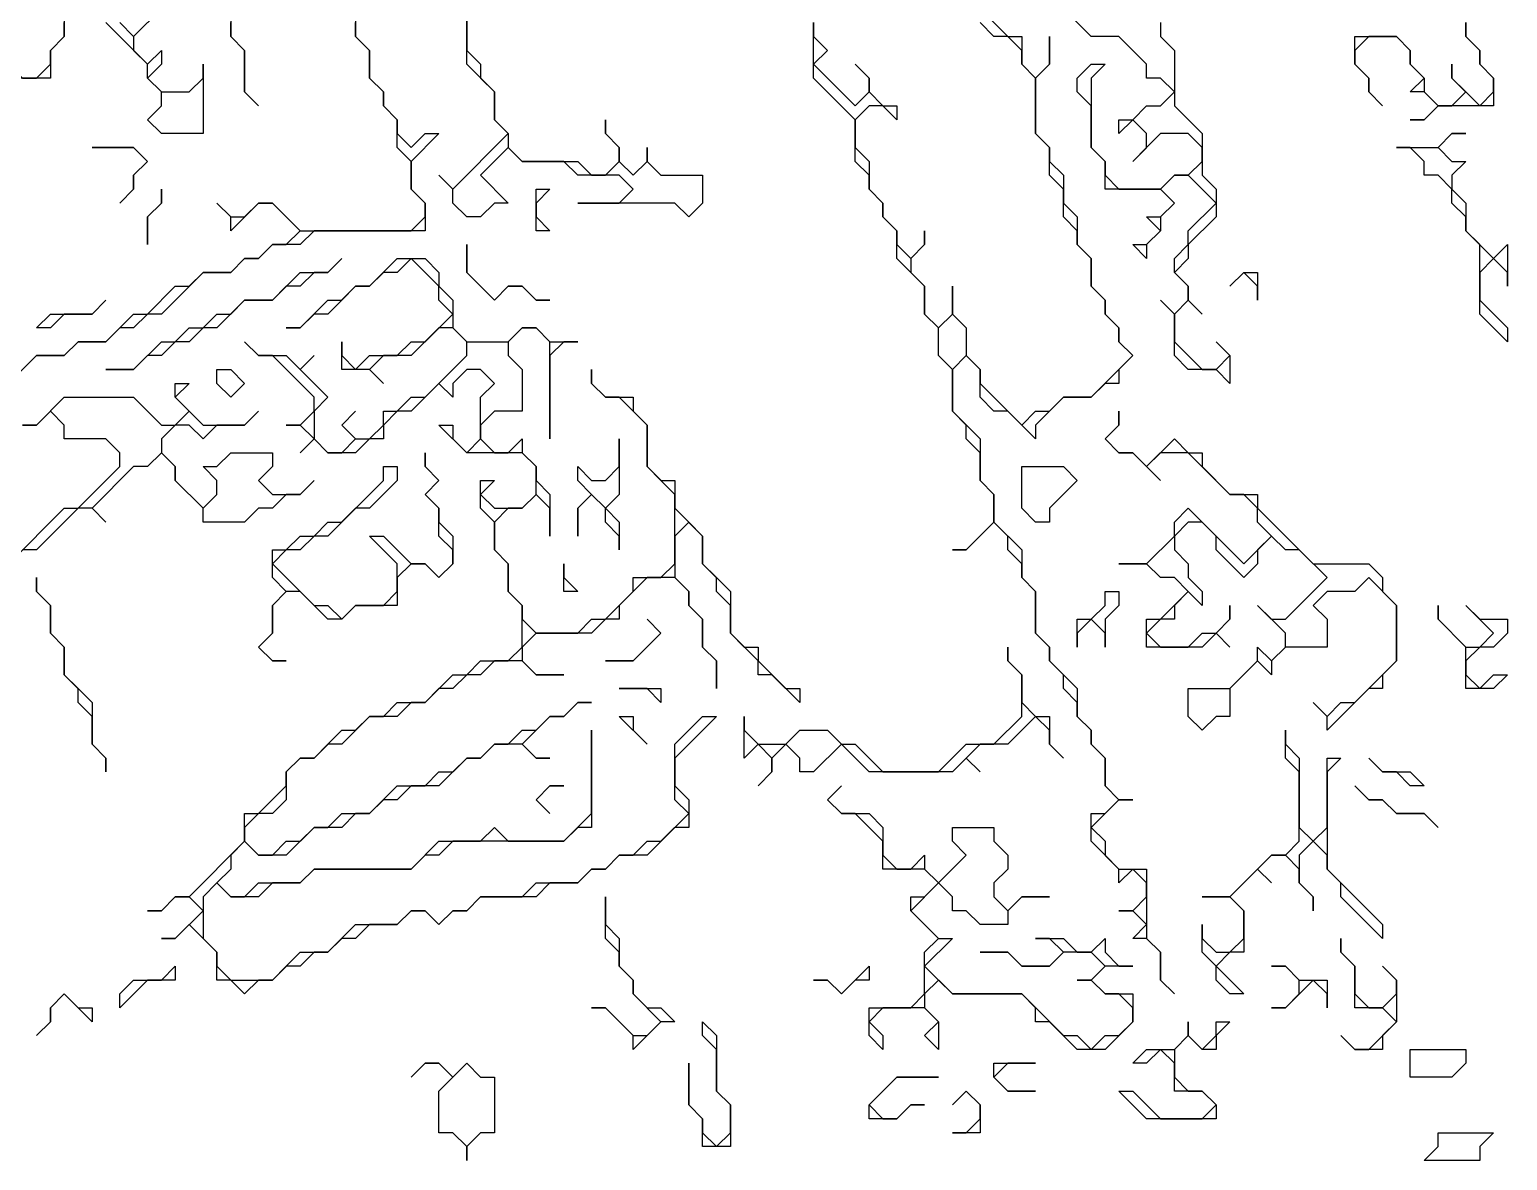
# Model space of a CAD drawing. Header units: metres. Extents: x 0 to 96.9, y 0 to 54.3.
# Drawn here: x 86.25 to 96.9, y 13 to 21.15 of the extents above; entities that cross this region are included whole.
import ezdxf

# ---------------------------------------------------------------- set-up
doc = ezdxf.new("R2010")
doc.units = ezdxf.units.M

msp = doc.modelspace()

# ---------------------------------------------------------------- linework, layer by layer
for points in [[(89.4, 21.3), (89.4, 21), (89.5, 20.9), (89.5, 20.8), (89.6, 20.7), (89.6, 20.5), (89.7, 20.4), (89.7, 20.3), (89.8, 20.2), (90.2, 20.2), (90.3, 20.1), (90.4, 20.1), (90.5, 20.2), (90.5, 20.3), (90.4, 20.4), (90.4, 20.5), (90.4, 20.4), (90.5, 20.3), (90.5, 20.2), (90.6, 20.1), (90.7, 20.2), (90.7, 20.3), (90.7, 20.2), (90.8, 20.1), (91.1, 20.1), (91.1, 19.9), (91, 19.8), (90.9, 19.9), (90.2, 19.9), (90.5, 19.9), (90.6, 20), (90.5, 20.1), (90.2, 20.1), (90.1, 20.2), (89.8, 20.2), (89.7, 20.3), (89.5, 20.1), (89.7, 19.9), (89.6, 19.9), (89.5, 19.8), (89.4, 19.8), (89.3, 19.9), (89.3, 20), (89.2, 20.1), (89.3, 20), (89.7, 20.4), (89.6, 20.5), (89.6, 20.7), (89.4, 20.9), (89.4, 21.4)], [(88.6, 21.3), (88.6, 21.1), (88.7, 21), (88.7, 20.8), (88.8, 20.7), (88.8, 20.6), (88.9, 20.5), (88.9, 20.4), (89, 20.3), (89.1, 20.4), (89.2, 20.4), (89, 20.2), (89, 20), (89.1, 19.9), (89.1, 19.7), (88.3, 19.7), (88.2, 19.6), (88, 19.6), (87.9, 19.5), (87.8, 19.5), (87.7, 19.4), (87.5, 19.4), (87.2, 19.1), (87.1, 19.1), (87, 19), (86.9, 19), (86.8, 18.9), (86.6, 18.9), (86.5, 18.8), (86.3, 18.8), (86, 18.5)], [(86.5, 21.3), (86.5, 21.1), (86.4, 21), (86.4, 20.8), (86.1, 20.8), (86.1, 20.9), (86.2, 20.8), (86.3, 20.8), (86.4, 20.9), (86.4, 21), (86.5, 21.1), (86.5, 21.2)], [(86.2, 18.7), (86.3, 18.8), (86.5, 18.8), (86.6, 18.9), (86.8, 18.9), (87, 19.1), (87.1, 19.1), (87.3, 19.3), (87.4, 19.3), (87.5, 19.4), (87.7, 19.4), (87.8, 19.5), (87.9, 19.5), (88, 19.6), (88.1, 19.6), (88.2, 19.7), (88, 19.9), (87.9, 19.9), (87.7, 19.7), (87.7, 19.8), (87.6, 19.9), (87.7, 19.8), (87.8, 19.8), (87.9, 19.9), (88, 19.9), (88.2, 19.7), (89, 19.7), (89.1, 19.8), (89.1, 19.9), (89, 20), (89, 20.2), (88.9, 20.3), (88.9, 20.5), (88.8, 20.6), (88.8, 20.7), (88.7, 20.8), (88.7, 21), (88.6, 21.1), (88.6, 21.2)], [(87.1, 21.2), (87, 21.1), (87, 21), (87.1, 20.9), (87.2, 21), (87.2, 20.9), (87.1, 20.8), (87.2, 20.7), (87.4, 20.7), (87.5, 20.8), (87.5, 20.9), (87.5, 20.4), (87.2, 20.4), (87.1, 20.5), (87.2, 20.6), (87.2, 20.7), (87.1, 20.8), (87.1, 20.9), (86.8, 21.2)], [(86.9, 21.2), (87, 21.1), (87.2, 21.3)], [(87.7, 21.3), (87.7, 21.1), (87.8, 21), (87.8, 20.7), (87.9, 20.6), (87.8, 20.7), (87.8, 21), (87.7, 21.1), (87.7, 21.2)], [(93.1, 21.3), (93.3, 21.1), (93.4, 21.1), (93.4, 20.9), (93.5, 20.8), (93.6, 20.9), (93.6, 21.1), (93.6, 20.9), (93.5, 20.8), (93.5, 20.4), (93.6, 20.3), (93.6, 20.2), (93.7, 20.1), (93.7, 19.9), (93.8, 19.8), (93.8, 19.6), (93.9, 19.5), (93.9, 19.3), (94, 19.2), (94, 19.1), (94.1, 19), (94.1, 18.9), (94.2, 18.8), (94.1, 18.7), (94.1, 18.6), (94, 18.6), (93.9, 18.5), (93.7, 18.5), (93.5, 18.3), (93.5, 18.2), (93.3, 18.4), (93.2, 18.4), (93.1, 18.5), (93.1, 18.7), (93, 18.8), (92.9, 18.7), (92.9, 18.4), (93.1, 18.2), (93.1, 17.9), (93.2, 17.8), (93.2, 17.6), (93.4, 17.4), (93.4, 17.2), (93.5, 17.1), (93.5, 16.8), (93.6, 16.7), (93.6, 16.6), (93.8, 16.4), (93.8, 16.2), (93.9, 16.1), (93.9, 16), (94, 15.9), (94, 15.7), (94.1, 15.6), (94.2, 15.6), (94.1, 15.6), (93.9, 15.4), (94, 15.3), (94, 15.2), (94.1, 15.1), (94.3, 15.1), (94.3, 14.6), (94.4, 14.5), (94.4, 14.3), (94.5, 14.2), (94.4, 14.3), (94.4, 14.5), (94.3, 14.6), (94.2, 14.6), (94.3, 14.7), (94.2, 14.8), (94.1, 14.8), (94.2, 14.8), (94.3, 14.9), (94.3, 15), (94.2, 15.1), (94.1, 15), (94.1, 15.1), (93.9, 15.3), (93.9, 15.5), (94, 15.5), (94.1, 15.6), (94, 15.7), (94, 15.9), (93.9, 16), (93.9, 16.1), (93.8, 16.2), (93.8, 16.3), (93.7, 16.4), (93.7, 16.5), (93.6, 16.6), (93.6, 16.7), (93.5, 16.8), (93.5, 17.1), (93.4, 17.2), (93.4, 17.3), (93.3, 17.4), (93.3, 17.5), (93.2, 17.6), (93, 17.4), (92.9, 17.4), (93, 17.4), (93.2, 17.6), (93.2, 17.8), (93.1, 17.9), (93.1, 18.1), (93, 18.2), (93, 18.3), (92.9, 18.4), (92.9, 18.7), (92.8, 18.8), (92.8, 19), (92.7, 19.1), (92.7, 19.3), (92.5, 19.5), (92.5, 19.7), (92.4, 19.8), (92.4, 19.9), (92.3, 20), (92.3, 20.1), (92.2, 20.2), (92.2, 20.5), (91.9, 20.8), (91.9, 21.2), (91.9, 21.1), (92, 21), (91.9, 20.9), (92.2, 20.6), (92.3, 20.7), (92.3, 20.8), (92.2, 20.9), (92.3, 20.8), (92.3, 20.7), (92.4, 20.6), (92.5, 20.6), (92.5, 20.5), (92.4, 20.6), (92.3, 20.6), (92.2, 20.5), (92.2, 20.3), (92.3, 20.2), (92.3, 20), (92.4, 19.9), (92.4, 19.8), (92.5, 19.7), (92.5, 19.6), (92.6, 19.5), (92.7, 19.6), (92.7, 19.7), (92.7, 19.6), (92.6, 19.5), (92.6, 19.4), (92.7, 19.3), (92.7, 19.1), (92.8, 19), (92.9, 19.1), (92.9, 19.3), (92.9, 19.1), (93, 19), (93, 18.8), (93.1, 18.7), (93.1, 18.6), (93.4, 18.3), (93.5, 18.4), (93.6, 18.4), (93.7, 18.5), (93.9, 18.5), (94.2, 18.8), (94.1, 18.9), (94.1, 19), (94, 19.1), (94, 19.2), (93.9, 19.3), (93.9, 19.5), (93.8, 19.6), (93.8, 19.7), (93.7, 19.8), (93.7, 20), (93.6, 20.1), (93.6, 20.3), (93.5, 20.4), (93.5, 20.8), (93.4, 20.9), (93.4, 21), (93.3, 21.1), (93.2, 21.1), (93.1, 21.2)], [(94.4, 21.2), (94.4, 21.1), (94.5, 21), (94.5, 20.6), (94.7, 20.4), (94.7, 20.1), (94.8, 20), (94.8, 19.8), (94.6, 19.6), (94.6, 19.5), (94.5, 19.4), (94.6, 19.3), (94.6, 19.2), (94.7, 19.1), (94.6, 19.2), (94.5, 19.1), (94.5, 18.9), (94.7, 18.7), (94.8, 18.7), (94.9, 18.8), (94.8, 18.9), (94.9, 18.8), (94.9, 18.6), (94.8, 18.7), (94.6, 18.7), (94.5, 18.8), (94.5, 19.1), (94.4, 19.2), (94.5, 19.1), (94.6, 19.2), (94.6, 19.3), (94.5, 19.4), (94.5, 19.5), (94.6, 19.6), (94.6, 19.7), (94.8, 19.9), (94.6, 20.1), (94.5, 20.1), (94.4, 20), (94.5, 19.9), (94.4, 19.8), (94.4, 19.7), (94.3, 19.6), (94.3, 19.5), (94.2, 19.6), (94.3, 19.6), (94.4, 19.7), (94.3, 19.8), (94.4, 19.8), (94.5, 19.9), (94.4, 20), (94, 20), (94, 20.2), (93.9, 20.3), (93.9, 20.6), (93.8, 20.7), (93.8, 20.8), (93.9, 20.9), (94, 20.9), (93.9, 20.8), (93.9, 20.3), (94, 20.2), (94, 20.1), (94.1, 20), (94.4, 20), (94.5, 20.1), (94.6, 20.1), (94.7, 20.2), (94.7, 20.3), (94.6, 20.4), (94.4, 20.4), (94.2, 20.2), (94.3, 20.3), (94.3, 20.4), (94.2, 20.5), (94.1, 20.4), (94.1, 20.5), (94.2, 20.5), (94.3, 20.6), (94.4, 20.6), (94.5, 20.7), (94.4, 20.8), (94.3, 20.8), (94.3, 20.9), (94.1, 21.1), (93.9, 21.1), (93.7, 21.3)], [(96.6, 21.2), (96.6, 21.1), (96.7, 21), (96.7, 20.9), (96.8, 20.8), (96.8, 20.6), (96.4, 20.6), (96.3, 20.5), (96.2, 20.5), (96.3, 20.5), (96.4, 20.6), (96.3, 20.7), (96.2, 20.7), (96.3, 20.8), (96.2, 20.9), (96.2, 21), (96.1, 21.1), (95.9, 21.1), (95.8, 21), (95.8, 20.9), (95.9, 20.8), (95.9, 20.7), (96, 20.6), (95.9, 20.7), (95.9, 20.8), (95.8, 20.9), (95.8, 21.1), (96.1, 21.1), (96.2, 21), (96.2, 20.9), (96.3, 20.8), (96.3, 20.7), (96.4, 20.6), (96.5, 20.6), (96.6, 20.7), (96.5, 20.8), (96.5, 20.9), (96.5, 20.8), (96.7, 20.6), (96.8, 20.7), (96.8, 20.8), (96.7, 20.9), (96.7, 21), (96.6, 21.1), (96.6, 21.2)], [(86.1, 17.3), (86.5, 17.7), (86.6, 17.7), (86.9, 18), (86.9, 18.1), (86.8, 18.2), (86.5, 18.2), (86.5, 18.3), (86.4, 18.4), (86.3, 18.3), (86.2, 18.3), (86.3, 18.3), (86.5, 18.5), (87, 18.5), (87.2, 18.3), (87.3, 18.3), (87.4, 18.4), (87.3, 18.5), (87.3, 18.6), (87.4, 18.6), (87.3, 18.5), (87.5, 18.3), (87.8, 18.3), (87.9, 18.4), (87.8, 18.3), (87.6, 18.3), (87.5, 18.2), (87.4, 18.3), (87.3, 18.3), (87.2, 18.2), (87.2, 18.1), (87.3, 18), (87.3, 17.9), (87.5, 17.7), (87.6, 17.8), (87.6, 17.9), (87.5, 18), (87.6, 18), (87.7, 18.1), (88, 18.1), (88, 18), (87.9, 17.9), (88, 17.8), (88.2, 17.8), (88.3, 17.9), (88.2, 17.8), (88.1, 17.8), (88, 17.7), (87.9, 17.7), (87.8, 17.6), (87.5, 17.6), (87.5, 17.7), (87.3, 17.9), (87.3, 18), (87.2, 18.1), (87.1, 18), (87, 18), (86.7, 17.7), (86.8, 17.6), (86.7, 17.7), (86.6, 17.7), (86.3, 17.4), (86.2, 17.4)]]:
    msp.add_lwpolyline(points)
for points in [[(96.9, 18.9), (96.7, 19.1), (96.7, 19.6), (96.6, 19.7), (96.6, 19.8), (96.5, 19.9), (96.5, 20), (96.4, 20.1), (96.3, 20.1), (96.3, 20.2), (96.2, 20.3), (96.1, 20.3), (96.4, 20.3), (96.5, 20.4), (96.6, 20.4), (96.5, 20.4), (96.4, 20.3), (96.5, 20.2), (96.6, 20.2), (96.5, 20.1), (96.5, 20), (96.6, 19.9), (96.6, 19.7), (96.8, 19.5), (96.9, 19.6), (96.9, 19.3), (96.9, 19.4), (96.8, 19.5), (96.7, 19.4), (96.7, 19.2), (96.9, 19)], [(86.9, 19.9), (87, 20), (87, 20.1), (87.1, 20.2), (87, 20.3), (86.7, 20.3), (87, 20.3), (87.1, 20.2), (87, 20.1), (87, 20)], [(87.1, 19.6), (87.1, 19.8), (87.2, 19.9), (87.2, 20), (87.2, 19.9), (87.1, 19.8)], [(89.9, 19.7), (89.9, 20), (90, 20), (89.9, 19.9), (89.9, 19.8), (90, 19.7)], [(89.6, 19.2), (89.4, 19.4), (89.4, 19.6), (89.4, 19.4), (89.6, 19.2), (89.7, 19.3), (89.8, 19.3), (89.9, 19.2), (90, 19.2), (89.9, 19.2), (89.8, 19.3), (89.7, 19.3)], [(86.8, 18.7), (87, 18.7), (87.2, 18.9), (87.3, 18.9), (87.4, 19), (87.5, 19), (87.6, 19.1), (87.7, 19.1), (87.8, 19.2), (88, 19.2), (88.2, 19.4), (88.4, 19.4), (88.5, 19.5), (88.4, 19.4), (88.3, 19.4), (88.2, 19.3), (88.1, 19.3), (88, 19.2), (87.8, 19.2), (87.6, 19), (87.5, 19), (87.4, 18.9), (87.3, 18.9), (87.2, 18.8), (87.1, 18.8), (87, 18.7)], [(87.8, 14.2), (87.7, 14.3), (87.6, 14.3), (87.6, 14.5), (87.4, 14.7), (87.3, 14.6), (87.2, 14.6), (87.3, 14.6), (87.5, 14.8), (87.4, 14.9), (87.3, 14.9), (87.2, 14.8), (87.1, 14.8), (87.2, 14.8), (87.3, 14.9), (87.4, 14.9), (87.8, 15.3), (87.8, 15.5), (87.9, 15.5), (88.1, 15.7), (88.1, 15.8), (88.2, 15.9), (88.3, 15.9), (88.5, 16.1), (88.6, 16.1), (88.7, 16.2), (88.8, 16.2), (88.9, 16.3), (89.1, 16.3), (89.3, 16.5), (89.4, 16.5), (89.5, 16.6), (89.7, 16.6), (89.8, 16.7), (89.8, 17), (89.7, 17.1), (89.7, 17.3), (89.6, 17.4), (89.6, 17.6), (89.5, 17.7), (89.5, 17.9), (89.6, 17.9), (89.5, 17.8), (89.6, 17.7), (89.8, 17.7), (89.9, 17.8), (89.9, 18), (89.8, 18.1), (89.4, 18.1), (89.2, 18.3), (89.3, 18.3), (89.3, 18.2), (89.4, 18.1), (89.5, 18.2), (89.5, 18.5), (89.6, 18.6), (89.5, 18.7), (89.4, 18.7), (89.3, 18.6), (89.3, 18.5), (89.2, 18.6), (89, 18.4), (88.9, 18.4), (88.8, 18.3), (88.8, 18.2), (88.7, 18.2), (88.6, 18.1), (88.4, 18.1), (88.3, 18.2), (88.2, 18.1), (88.3, 18.2), (88.2, 18.3), (88.1, 18.3), (88.2, 18.3), (88.3, 18.4), (88.3, 18.5), (88, 18.8), (87.9, 18.8), (87.8, 18.9), (87.9, 18.8), (88.1, 18.8), (88.2, 18.7), (88.3, 18.8), (88.2, 18.7), (88.4, 18.5), (88.3, 18.4), (88.3, 18.2), (88.4, 18.1), (88.5, 18.1), (88.6, 18.2), (88.5, 18.3), (88.6, 18.4), (88.5, 18.3), (88.6, 18.2), (88.7, 18.2), (88.8, 18.3), (88.8, 18.4), (88.9, 18.4), (89, 18.5), (89.1, 18.5), (89.4, 18.8), (89.4, 18.9), (89.3, 19), (89.2, 19), (89, 18.8), (88.8, 18.8), (88.7, 18.7), (88.8, 18.6), (88.7, 18.7), (88.5, 18.7), (88.5, 18.9), (88.5, 18.8), (88.6, 18.7), (88.7, 18.8), (88.9, 18.8), (89, 18.9), (89.1, 18.9), (89.3, 19.1), (89.2, 19.2), (89.2, 19.3), (89, 19.5), (88.9, 19.4), (88.8, 19.4), (88.7, 19.3), (88.6, 19.3), (88.4, 19.1), (88.3, 19.1), (88.2, 19), (88.1, 19), (88.2, 19), (88.4, 19.2), (88.5, 19.2), (88.6, 19.3), (88.7, 19.3), (88.9, 19.5), (89.1, 19.5), (89.2, 19.4), (89.2, 19.3), (89.3, 19.2), (89.3, 19), (89.4, 18.9), (89.7, 18.9), (89.8, 19), (89.9, 19), (90, 18.9), (90.2, 18.9), (90.1, 18.9), (90, 18.8), (90, 18.2), (90, 18.9), (89.9, 19), (89.8, 19), (89.7, 18.9), (89.7, 18.8), (89.8, 18.7), (89.8, 18.4), (89.6, 18.4), (89.5, 18.3), (89.5, 18.2), (89.6, 18.1), (89.7, 18.1), (89.8, 18.2), (89.8, 18.1), (89.9, 18), (89.9, 17.9), (90, 17.8), (90, 17.5), (90, 17.7), (89.9, 17.8), (89.8, 17.7), (89.7, 17.7), (89.6, 17.6), (89.6, 17.4), (89.7, 17.3), (89.7, 17.1), (89.8, 17), (89.8, 16.9), (89.9, 16.8), (90.2, 16.8), (90.3, 16.9), (90.4, 16.9), (90.6, 17.1), (90.6, 17.2), (90.8, 17.2), (90.9, 17.3), (90.9, 17.8), (90.7, 18), (90.7, 18.3), (90.5, 18.5), (90.4, 18.5), (90.3, 18.6), (90.3, 18.7), (90.3, 18.6), (90.4, 18.5), (90.6, 18.5), (90.6, 18.4), (90.7, 18.3), (90.7, 18), (90.8, 17.9), (90.9, 17.9), (90.9, 17.7), (91.1, 17.5), (91.1, 17.3), (91.3, 17.1), (91.3, 16.8), (91.4, 16.7), (91.5, 16.7), (91.5, 16.6), (91.7, 16.4), (91.8, 16.4), (91.8, 16.3), (91.6, 16.5), (91.5, 16.5), (91.5, 16.6), (91.3, 16.8), (91.3, 17), (91.2, 17.1), (91.2, 17.2), (91.1, 17.3), (91.1, 17.5), (91, 17.6), (90.9, 17.5), (90.9, 17.2), (91, 17.1), (91, 17), (91.1, 16.9), (91.1, 16.7), (91.2, 16.6), (91.2, 16.4), (91.2, 16.6), (91.1, 16.7), (91.1, 16.9), (91, 17), (91, 17.1), (90.9, 17.2), (90.7, 17.2), (90.5, 17), (90.5, 16.9), (90.4, 16.9), (90.3, 16.8), (89.9, 16.8), (89.8, 16.7), (89.8, 16.6), (89.9, 16.5), (90.1, 16.5), (89.9, 16.5), (89.8, 16.6), (89.6, 16.6), (89.5, 16.5), (89.4, 16.5), (89.3, 16.4), (89.2, 16.4), (89.1, 16.3), (89, 16.3), (88.9, 16.2), (88.7, 16.2), (88.5, 16), (88.4, 16), (88.3, 15.9), (88.2, 15.9), (88.1, 15.8), (88.1, 15.6), (88, 15.5), (87.9, 15.5), (87.8, 15.4), (87.8, 15.3), (87.9, 15.2), (88, 15.2), (88.1, 15.3), (88.2, 15.3), (88.3, 15.4), (88.4, 15.4), (88.5, 15.5), (88.7, 15.5), (88.9, 15.7), (89.1, 15.7), (89.2, 15.8), (89.3, 15.8), (89.4, 15.9), (89.5, 15.9), (89.6, 16), (89.7, 16), (89.8, 16.1), (89.9, 16.1), (90, 16.2), (90.1, 16.2), (90.2, 16.3), (90.3, 16.3), (90.2, 16.3), (90.1, 16.2), (90, 16.2), (89.8, 16), (89.9, 15.9), (90, 15.9), (89.9, 15.9), (89.8, 16), (89.6, 16), (89.5, 15.9), (89.4, 15.9), (89.2, 15.7), (89, 15.7), (88.9, 15.6), (88.8, 15.6), (88.7, 15.5), (88.6, 15.5), (88.5, 15.4), (88.3, 15.4), (88.1, 15.2), (87.9, 15.2), (87.8, 15.3), (87.7, 15.2), (87.7, 15.1), (87.6, 15), (87.7, 14.9), (87.8, 14.9), (87.9, 15), (88.2, 15), (88.3, 15.1), (89, 15.1), (89.2, 15.3), (89.5, 15.3), (89.6, 15.4), (89.7, 15.3), (90.1, 15.3), (90.3, 15.5), (90.3, 16.1), (90.3, 15.4), (90.2, 15.4), (90.1, 15.3), (89.3, 15.3), (89.2, 15.2), (89.1, 15.2), (89, 15.1), (88.3, 15.1), (88.2, 15), (88, 15), (87.9, 14.9), (87.7, 14.9), (87.6, 15), (87.5, 14.9), (87.5, 14.6), (87.6, 14.5), (87.6, 14.4), (87.7, 14.3), (88, 14.3), (88.2, 14.5), (88.4, 14.5), (88.6, 14.7), (88.9, 14.7), (89, 14.8), (89.1, 14.8), (89.2, 14.7), (89.3, 14.8), (89.4, 14.8), (89.5, 14.9), (89.8, 14.9), (89.9, 15), (90.2, 15), (90.3, 15.1), (90.4, 15.1), (90.5, 15.2), (90.6, 15.2), (90.7, 15.3), (90.8, 15.3), (91, 15.5), (90.9, 15.6), (90.9, 16), (91.1, 16.2), (91.2, 16.2), (90.9, 15.9), (90.9, 15.7), (91, 15.6), (91, 15.4), (90.9, 15.4), (90.7, 15.2), (90.5, 15.2), (90.4, 15.1), (90.3, 15.1), (90.2, 15), (90, 15), (89.9, 14.9), (89.5, 14.9), (89.4, 14.8), (89.3, 14.8), (89.2, 14.7), (89.1, 14.8), (89, 14.8), (88.9, 14.7), (88.7, 14.7), (88.6, 14.6), (88.5, 14.6), (88.4, 14.5), (88.3, 14.5), (88.2, 14.4), (88.1, 14.4), (88, 14.3), (87.9, 14.3)], [(95.1, 19.2), (95.1, 19.3), (95, 19.4), (94.9, 19.3), (95, 19.4), (95.1, 19.4)], [(86.3, 19), (86.4, 19.1), (86.7, 19.1), (86.8, 19.2), (86.7, 19.1), (86.5, 19.1), (86.4, 19)], [(87.7, 18.5), (87.6, 18.6), (87.6, 18.7), (87.7, 18.7), (87.8, 18.6)], [(94.7, 16.1), (94.6, 16.2), (94.6, 16.4), (94.9, 16.4), (95.1, 16.6), (95.1, 16.7), (95.2, 16.6), (95.3, 16.7), (95.3, 16.8), (95.1, 17), (95.2, 16.9), (95.3, 16.9), (95.6, 17.2), (95.4, 17.4), (95.3, 17.4), (95.2, 17.5), (95.1, 17.4), (95.1, 17.3), (95, 17.2), (94.8, 17.4), (94.8, 17.5), (94.7, 17.6), (94.6, 17.6), (94.5, 17.5), (94.5, 17.4), (94.6, 17.3), (94.6, 17.2), (94.7, 17.1), (94.7, 17), (94.6, 17.1), (94.5, 17), (94.5, 16.9), (94.4, 16.9), (94.3, 16.8), (94.4, 16.7), (94.6, 16.7), (94.7, 16.8), (94.8, 16.8), (94.9, 16.9), (94.9, 17), (94.9, 16.9), (94.8, 16.8), (94.9, 16.7), (94.8, 16.8), (94.7, 16.7), (94.3, 16.7), (94.3, 16.9), (94.4, 16.9), (94.6, 17.1), (94.5, 17.2), (94.4, 17.2), (94.3, 17.3), (94.1, 17.3), (94.3, 17.3), (94.5, 17.5), (94.5, 17.6), (94.6, 17.7), (95, 17.3), (95.2, 17.5), (95.1, 17.6), (95.1, 17.7), (95, 17.8), (94.9, 17.8), (94.6, 18.1), (94.4, 18.1), (94.3, 18), (94.4, 17.9), (94.2, 18.1), (94.1, 18.1), (94, 18.2), (94.1, 18.3), (94.1, 18.4), (94.1, 18.3), (94, 18.2), (94.1, 18.1), (94.2, 18.1), (94.3, 18), (94.5, 18.2), (94.6, 18.1), (94.7, 18.1), (94.7, 18), (94.9, 17.8), (95.1, 17.8), (95.1, 17.7), (95.5, 17.3), (95.9, 17.3), (96, 17.2), (96, 17.1), (96.1, 17), (96.1, 16.6), (96, 16.5), (96, 16.4), (95.9, 16.4), (95.6, 16.1), (95.6, 16.2), (95.5, 16.3), (95.6, 16.2), (95.7, 16.3), (95.8, 16.3), (96.1, 16.6), (96.1, 17), (95.9, 17.2), (95.8, 17.1), (95.6, 17.1), (95.5, 17), (95.6, 16.9), (95.6, 16.7), (95.3, 16.7), (95.2, 16.6), (95.2, 16.5), (95.1, 16.6), (94.9, 16.4), (94.9, 16.2), (94.8, 16.2)], [(90.5, 17.4), (90.5, 17.5), (90.4, 17.6), (90.4, 17.7), (90.3, 17.8), (90.2, 17.7), (90.2, 17.5), (90.2, 17.7), (90.3, 17.8), (90.2, 17.9), (90.2, 18), (90.3, 17.9), (90.4, 17.9), (90.5, 18), (90.5, 18.2), (90.5, 17.8), (90.4, 17.7), (90.5, 17.6)], [(88, 16.6), (87.9, 16.7), (88, 16.8), (88, 17), (88.1, 17.1), (88, 17.2), (88, 17.4), (88.1, 17.4), (88.2, 17.5), (88.3, 17.5), (88.4, 17.6), (88.5, 17.6), (88.8, 17.9), (88.8, 18), (88.9, 18), (88.9, 17.9), (88.7, 17.7), (88.6, 17.7), (88.4, 17.5), (88.3, 17.5), (88.2, 17.4), (88.1, 17.4), (88, 17.3), (88.3, 17), (88.4, 17), (88.5, 16.9), (88.6, 17), (88.8, 17), (88.9, 17.1), (88.9, 17.3), (88.7, 17.5), (88.8, 17.5), (89, 17.3), (89.1, 17.3), (89.2, 17.2), (89.3, 17.3), (89.3, 17.4), (89.2, 17.5), (89.2, 17.7), (89.1, 17.8), (89.2, 17.9), (89.1, 18), (89.1, 18.1), (89.1, 18), (89.2, 17.9), (89.1, 17.8), (89.2, 17.7), (89.2, 17.6), (89.3, 17.5), (89.3, 17.3), (89.2, 17.2), (89.1, 17.3), (89, 17.3), (88.9, 17.2), (88.9, 17), (88.6, 17), (88.5, 16.9), (88.4, 16.9), (88.2, 17.1), (88.1, 17.1), (88, 17), (88, 16.8), (87.9, 16.7), (88, 16.6), (88.1, 16.6)], [(93.5, 17.6), (93.4, 17.7), (93.4, 18), (93.7, 18), (93.8, 17.9), (93.6, 17.7), (93.6, 17.6)], [(90.1, 17.1), (90.1, 17.3), (90.1, 17.2), (90.2, 17.1)], [(86.8, 15.8), (86.8, 15.9), (86.7, 16), (86.7, 16.2), (86.6, 16.3), (86.6, 16.4), (86.5, 16.5), (86.5, 16.7), (86.4, 16.8), (86.4, 17), (86.3, 17.1), (86.3, 17.2), (86.3, 17.1), (86.4, 17), (86.4, 16.8), (86.5, 16.7), (86.5, 16.5), (86.7, 16.3), (86.7, 16), (86.8, 15.9)], [(93.8, 16.7), (93.8, 16.9), (93.9, 16.9), (94, 17), (94, 17.1), (94.1, 17.1), (94.1, 17), (94, 16.9), (94, 16.7), (94, 16.8), (93.9, 16.9), (93.8, 16.8)], [(96.6, 16.4), (96.6, 16.7), (96.4, 16.9), (96.4, 17), (96.4, 16.9), (96.6, 16.7), (96.7, 16.7), (96.8, 16.8), (96.6, 17), (96.7, 16.9), (96.9, 16.9), (96.9, 16.8), (96.8, 16.7), (96.7, 16.7), (96.6, 16.6), (96.6, 16.5), (96.7, 16.4), (96.8, 16.5), (96.9, 16.5), (96.8, 16.4)], [(90.4, 16.6), (90.6, 16.6), (90.8, 16.8), (90.7, 16.9), (90.8, 16.8), (90.6, 16.6)], [(91.5, 15.7), (91.6, 15.8), (91.6, 15.9), (91.5, 16), (91.4, 15.9), (91.4, 16.2), (91.4, 16.1), (91.5, 16), (91.7, 16), (91.8, 16.1), (92, 16.1), (92.1, 16), (92.2, 16), (92.4, 15.8), (92.8, 15.8), (93, 16), (93.2, 16), (93.4, 16.2), (93.4, 16.5), (93.3, 16.6), (93.3, 16.7), (93.3, 16.6), (93.4, 16.5), (93.4, 16.3), (93.5, 16.2), (93.6, 16.2), (93.6, 16), (93.7, 15.9), (93.6, 16), (93.6, 16.1), (93.5, 16.2), (93.3, 16), (93.1, 16), (93, 15.9), (93.1, 15.8), (93, 15.9), (92.9, 15.8), (92.3, 15.8), (92.1, 16), (91.9, 15.8), (91.8, 15.8), (91.8, 15.9), (91.7, 16), (91.6, 15.9), (91.6, 15.8)], [(90.8, 16.3), (90.7, 16.4), (90.5, 16.4), (90.8, 16.4)], [(90.7, 16), (90.5, 16.2), (90.6, 16.2), (90.6, 16.1)], [(94.9, 14.2), (94.8, 14.3), (94.8, 14.4), (94.7, 14.5), (94.7, 14.7), (94.7, 14.6), (94.8, 14.5), (94.9, 14.5), (95, 14.6), (95, 14.8), (94.9, 14.9), (94.7, 14.9), (94.9, 14.9), (95.2, 15.2), (95.3, 15.2), (95.4, 15.3), (95.4, 15.8), (95.3, 15.9), (95.3, 16.1), (95.3, 16), (95.4, 15.9), (95.4, 15.4), (95.5, 15.3), (95.6, 15.4), (95.6, 15.9), (95.7, 15.9), (95.6, 15.8), (95.6, 15.1), (96, 14.7), (96, 14.6), (95.7, 14.9), (95.7, 15), (95.6, 15.1), (95.6, 15.2), (95.5, 15.3), (95.4, 15.2), (95.4, 15), (95.5, 14.9), (95.5, 14.8), (95.5, 14.9), (95.4, 15), (95.4, 15.1), (95.3, 15.2), (95.2, 15.2), (95.1, 15.1), (95.2, 15), (95.1, 15.1), (94.9, 14.9), (95, 14.8), (95, 14.5), (94.9, 14.5), (94.8, 14.4), (95, 14.2)], [(96.2, 15.7), (96.1, 15.8), (96, 15.8), (95.9, 15.9), (96, 15.8), (96.2, 15.8), (96.3, 15.7)], [(90, 15.5), (89.9, 15.6), (90, 15.7), (90.1, 15.7), (90, 15.7), (89.9, 15.6)], [(92.4, 13.8), (92.3, 13.9), (92.3, 14.1), (92.6, 14.1), (92.7, 14.2), (92.7, 14.5), (92.8, 14.6), (92.6, 14.8), (92.6, 14.9), (92.7, 14.9), (92.8, 15), (92.7, 15.1), (92.4, 15.1), (92.4, 15.3), (92.2, 15.5), (92.1, 15.5), (92, 15.6), (92.1, 15.7), (92, 15.6), (92.1, 15.5), (92.3, 15.5), (92.4, 15.4), (92.4, 15.2), (92.5, 15.1), (92.6, 15.1), (92.7, 15.2), (92.7, 15.1), (92.8, 15), (93, 15.2), (92.9, 15.3), (92.9, 15.4), (93.2, 15.4), (93.2, 15.3), (93.3, 15.2), (93.3, 15.1), (93.2, 15), (93.2, 14.9), (93.3, 14.8), (93.4, 14.9), (93.6, 14.9), (93.4, 14.9), (93.3, 14.8), (93.3, 14.7), (93.1, 14.7), (93, 14.8), (92.9, 14.8), (92.9, 14.9), (92.8, 15), (92.6, 14.8), (92.8, 14.6), (92.9, 14.6), (92.7, 14.4), (92.9, 14.2), (93.4, 14.2), (93.7, 13.9), (93.8, 13.9), (93.9, 13.8), (94, 13.9), (94.1, 13.9), (94.2, 14), (94.2, 14.1), (94.1, 14.2), (94, 14.2), (93.9, 14.3), (93.8, 14.3), (93.9, 14.3), (94, 14.4), (93.9, 14.5), (93.7, 14.5), (93.6, 14.4), (93.4, 14.4), (93.3, 14.5), (93.1, 14.5), (93.3, 14.5), (93.4, 14.4), (93.6, 14.4), (93.7, 14.5), (93.6, 14.6), (93.5, 14.6), (93.7, 14.6), (93.8, 14.5), (93.9, 14.5), (94, 14.6), (94, 14.5), (94.1, 14.4), (94.2, 14.4), (94, 14.4), (93.9, 14.3), (94, 14.2), (94.2, 14.2), (94.2, 14), (94, 13.8), (93.8, 13.8), (93.6, 14), (93.5, 14), (93.5, 14.1), (93.4, 14.2), (92.9, 14.2), (92.8, 14.3), (92.7, 14.2), (92.7, 14.1), (92.8, 14), (92.8, 13.8), (92.7, 13.9), (92.8, 14), (92.7, 14.1), (92.4, 14.1), (92.3, 14), (92.4, 13.9)], [(96.4, 15.4), (96.3, 15.5), (96.1, 15.5), (96, 15.6), (95.9, 15.6), (95.8, 15.7), (95.9, 15.6), (96, 15.6), (96.1, 15.5), (96.3, 15.5)], [(90.6, 13.8), (90.6, 13.9), (90.4, 14.1), (90.3, 14.1), (90.4, 14.1), (90.6, 13.9), (90.7, 13.9), (90.8, 14), (90.6, 14.2), (90.6, 14.3), (90.5, 14.4), (90.5, 14.5), (90.4, 14.6), (90.4, 14.9), (90.4, 14.7), (90.5, 14.6), (90.5, 14.4), (90.6, 14.3), (90.6, 14.2), (90.7, 14.1), (90.8, 14.1), (90.9, 14), (90.8, 14)], [(95.8, 13.8), (95.7, 13.9), (95.8, 13.8), (95.9, 13.8), (96.1, 14), (96, 14.1), (95.8, 14.1), (95.8, 14.4), (95.7, 14.5), (95.7, 14.6), (95.7, 14.5), (95.8, 14.4), (95.8, 14.2), (95.9, 14.1), (96, 14.1), (96.1, 14.2), (96.1, 14.3), (96, 14.4), (96.1, 14.3), (96.1, 14), (96, 13.9), (96, 13.8)], [(86.9, 14.1), (86.9, 14.2), (87, 14.3), (87.2, 14.3), (87.3, 14.4), (87.3, 14.3), (87.1, 14.3)], [(92.1, 14.2), (92, 14.3), (91.9, 14.3), (92, 14.3), (92.1, 14.2), (92.3, 14.4), (92.3, 14.3), (92.2, 14.3)], [(95.2, 14.1), (95.3, 14.1), (95.4, 14.2), (95.4, 14.3), (95.3, 14.4), (95.2, 14.4), (95.3, 14.4), (95.4, 14.3), (95.6, 14.3), (95.6, 14.1), (95.6, 14.2), (95.5, 14.3), (95.3, 14.1)], [(86.3, 13.9), (86.4, 14), (86.4, 14.1), (86.5, 14.2), (86.6, 14.1), (86.7, 14.1), (86.7, 14), (86.5, 14.2), (86.4, 14.1), (86.4, 14)], [(91.1, 13.1), (91.1, 13.3), (91, 13.4), (91, 13.7), (91, 13.4), (91.1, 13.3), (91.1, 13.2), (91.2, 13.1), (91.3, 13.2), (91.3, 13.4), (91.2, 13.5), (91.2, 13.8), (91.1, 13.9), (91.1, 14), (91.2, 13.9), (91.2, 13.5), (91.3, 13.4), (91.3, 13.1)], [(94.3, 13.3), (94.1, 13.5), (94.2, 13.5), (94.4, 13.3), (94.7, 13.3), (94.8, 13.4), (94.7, 13.5), (94.5, 13.5), (94.5, 13.7), (94.4, 13.8), (94.3, 13.7), (94.2, 13.7), (94.3, 13.8), (94.5, 13.8), (94.6, 13.9), (94.6, 14), (94.6, 13.9), (94.7, 13.8), (94.8, 13.9), (94.8, 14), (94.9, 14), (94.8, 13.9), (94.8, 13.8), (94.7, 13.8), (94.6, 13.9), (94.5, 13.8), (94.5, 13.6), (94.6, 13.5), (94.7, 13.5), (94.8, 13.4), (94.8, 13.3)], [(96.2, 13.6), (96.2, 13.8), (96.6, 13.8), (96.6, 13.7), (96.5, 13.6)], [(89.4, 13), (89.4, 13.1), (89.3, 13.2), (89.2, 13.2), (89.2, 13.5), (89.3, 13.6), (89.2, 13.7), (89.1, 13.7), (89, 13.6), (89.1, 13.7), (89.2, 13.7), (89.3, 13.6), (89.4, 13.7), (89.5, 13.6), (89.6, 13.6), (89.6, 13.2), (89.5, 13.2), (89.4, 13.1)], [(93.3, 13.5), (93.2, 13.6), (93.2, 13.7), (93.5, 13.7), (93.3, 13.7), (93.2, 13.6), (93.3, 13.5), (93.5, 13.5)], [(92.3, 13.3), (92.3, 13.4), (92.5, 13.6), (92.8, 13.6), (92.5, 13.6), (92.3, 13.4), (92.4, 13.3), (92.5, 13.3), (92.6, 13.4), (92.7, 13.4), (92.6, 13.4), (92.5, 13.3)], [(92.9, 13.2), (93, 13.2), (93.1, 13.3), (93.1, 13.4), (93, 13.5), (92.9, 13.4), (93, 13.5), (93.1, 13.4), (93.1, 13.2)], [(96.3, 13), (96.4, 13.1), (96.4, 13.2), (96.8, 13.2), (96.7, 13.1), (96.7, 13)]]:
    msp.add_lwpolyline(points, close=True)

doc.saveas('drawing.dxf')
